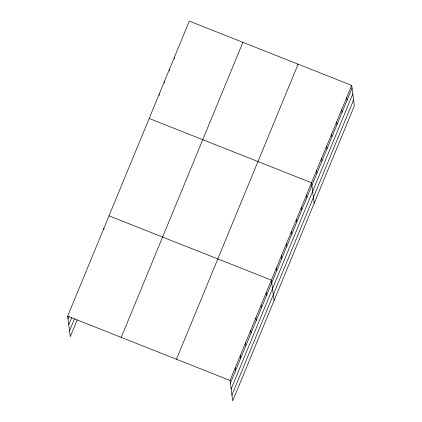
<?xml version="1.0" encoding="UTF-8"?>
<svg xmlns="http://www.w3.org/2000/svg" width="422" height="422" viewBox="0 0 422 422"><rect width="100%" height="100%" fill="white"/><g stroke="black" fill="none" stroke-linecap="round" stroke-linejoin="round"><path stroke-width="0.63" d="M77.189 319.892L70.295 336.614L67.641 316.173L189.309 21.1L351.705 85.386L354.359 105.827L232.696 400.9L230.037 380.459L351.705 85.386M67.989 318.868L68.976 316.479M68.749 324.724L71.703 317.56M69.535 330.758L74.457 318.816M121.23 337.389L242.898 42.316M176.449 359.243L298.117 64.17M230.391 383.155L352.053 88.082M231.15 389.01L352.818 93.937M231.931 395.045L353.599 99.972M149.156 118.476L311.557 182.758L314.211 203.198M109.008 215.848L271.404 280.134L274.063 300.575M67.641 316.173L230.037 380.459M346.689 97.556L347.037 100.251M341.667 109.731L342.02 112.426M336.651 121.9L336.999 124.595M331.629 134.075L331.982 136.765M326.612 146.244L326.96 148.94M321.596 158.414L321.944 161.109M316.574 170.588L316.922 173.284M306.536 194.932L306.889 197.628M301.519 207.102L301.867 209.797M296.497 219.276L296.851 221.972M291.481 231.446L291.829 234.141M286.464 243.621L286.812 246.316M281.442 255.79L281.791 258.486M276.426 267.965L276.774 270.655M266.235 292.673L266.583 295.368M261.065 305.217L261.413 307.912M255.896 317.755L256.244 320.451M250.721 330.299L251.074 332.99M245.551 342.838L245.899 345.534M240.382 355.377L240.73 358.072M235.207 367.921L235.56 370.616M174.249 57.614L174.392 58.695M169.233 69.788L169.37 70.864M164.211 81.958L164.353 83.039M159.194 94.132L159.331 95.208M103.833 228.392L103.976 229.468"/></g></svg>
